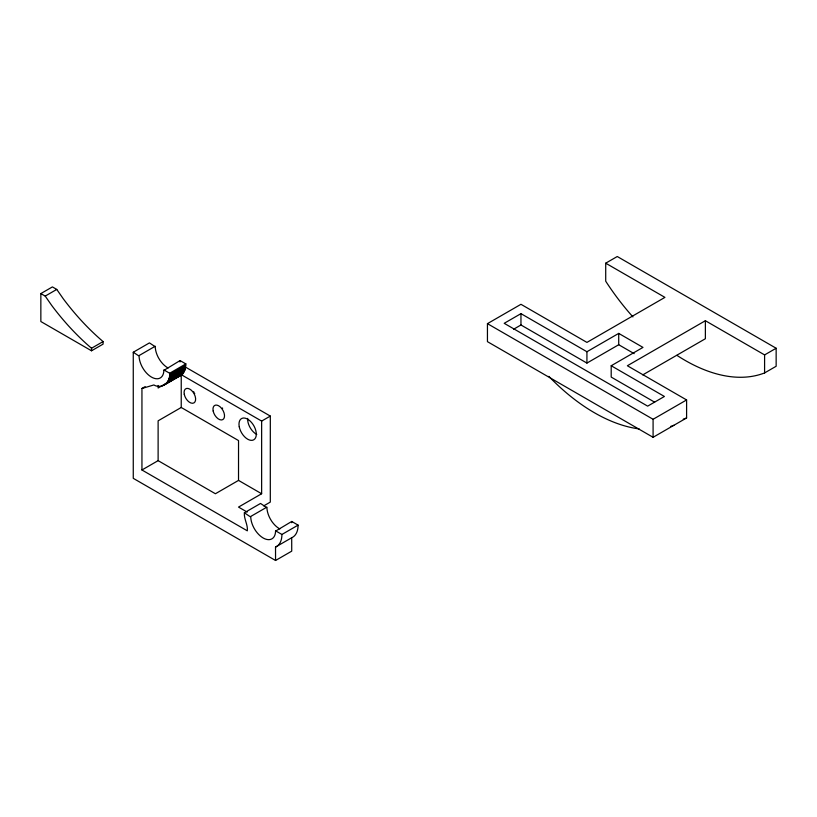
<?xml version="1.0" encoding="UTF-8"?>
<svg xmlns="http://www.w3.org/2000/svg" width="817" height="817" viewBox="0 0 817 817"><rect width="100%" height="100%" fill="white"/><g stroke="black" fill="none" stroke-linecap="round" stroke-linejoin="round"><path stroke-width="1.23" d="M40.85 293.579L40.85 321.53L91.524 350.789L103.085 344.12L103.085 341.577A176.543 101.931 60 0 1 63.297 298.818L56.761 289.422L52.4 286.91L40.85 293.579L45.201 296.091L51.747 305.487A176.543 101.931 60 0 0 91.524 348.246L91.524 350.789M168.047 367.977A17.566 10.141 60 0 1 158.58 357.979L158.038 356.968A17.566 10.141 60 0 1 155.23 346.714L149.44 342.895L133.263 352.239L133.263 478.333L275.554 560.482L291.73 551.148L291.7 537.739A26.552 15.329 60 0 0 298.093 525.127L291.73 521.46L275.564 531.132A17.566 10.141 60 0 1 263.666 538.26L262.86 537.8A17.566 10.141 60 0 1 256.007 531.244L255.353 530.315A17.566 10.141 60 0 1 250.737 517.069L244.365 512.79L260.541 503.446L266.914 507.735A17.566 10.141 60 0 0 271.53 520.97L272.184 521.91A17.566 10.141 60 0 0 279.036 528.466L279.853 528.926M244.365 512.79C243.844 519.101 248.021 524.616 247.326 530.836L141.944 469.989L158.12 460.645L158.12 420.816L181.231 407.479L181.231 374.656L261.644 421.082L270.315 416.078L270.304 502.087L263.728 505.876M158.12 385.471L158.12 388.004L182.773 373.818L184.877 370.111L185.837 363.912L180.057 360.573L163.88 370.387A17.566 10.141 60 0 1 155.843 378.7A17.566 10.141 60 0 1 142.403 367.323L141.862 366.312A17.566 10.141 60 0 1 139.053 356.059L133.263 352.239M180.057 360.573L180.057 361.043A17.566 10.141 60 0 1 180.006 361.941M158.12 460.645L215.412 493.744L238.523 480.396L238.533 440.567L181.231 407.479M247.214 512.096L238.523 507.081L261.634 493.744L261.644 421.082M605.714 263.186L664.926 297.378L586.933 342.405L520.96 304.302L487.443 323.655L487.443 341.659L653.089 437.299L686.597 417.957L686.607 399.942L627.374 365.75L705.377 320.724L764.6 354.915L776.15 348.246L617.264 256.518L605.714 263.186L605.714 281.201A174.909 100.981 60 0 0 632.92 316.904M513.627 329.22L520.96 324.982L520.96 313.646L586.933 351.739L618.714 333.397L642.979 347.409L611.198 365.75L611.198 377.086L654.631 402.168M634.155 353.649L618.714 344.733L586.923 363.085L586.933 351.739M618.714 344.733L618.714 333.397M653.089 437.299L653.089 419.284L686.607 399.942M705.377 320.724L705.377 338.738L642.754 374.891M676.946 355.364A174.909 100.981 60 0 0 764.589 372.93L764.6 354.915M776.15 348.246L776.15 366.261L764.589 372.93M141.944 469.989L141.944 388.483L153.841 384.96C161.889 389.668 170.957 381.917 169.66 373.257L185.837 363.912M177.749 376.719L182.773 373.818M45.201 296.091L56.761 289.422M91.524 348.246L103.085 341.577M139.053 355.579L155.23 346.234M141.944 388.483L145.181 386.615M169.619 374.615L185.796 365.27M169.507 375.912L185.684 366.567M169.313 377.158L185.49 367.813M169.037 378.342L185.214 368.998M168.7 379.456L184.877 370.111M168.271 380.497L184.458 371.163M167.781 381.468L183.958 372.123M167.219 382.356L183.396 373.012M162.542 385.818L182.079 374.533M163.461 385.481L181.323 375.166M520.96 313.646L504.201 323.318L647.656 406.141L664.405 396.47L611.198 365.75M250.727 516.456L266.904 507.122M275.554 560.482L275.523 547.084A26.552 15.329 60 0 0 281.916 534.471L298.093 525.127M275.523 547.084L291.7 537.739M520.96 324.982L586.923 363.085M487.443 323.655L653.089 419.284M184.53 366.547L270.315 416.078M163.88 369.917L169.66 373.257M238.523 480.396L261.634 493.744M275.554 530.795L281.916 534.471M291.73 521.46L291.74 521.787A17.566 10.141 60 0 1 291.689 522.696M673.882 425.289A174.93 100.981 60 0 1 670.532 426.484M639.149 428.915A174.93 100.981 60 0 1 548.83 376.361M686.597 417.957A174.909 100.981 60 0 1 683.247 419.152M194.722 393.641A8.17 4.718 60 0 1 194.446 393.181M193.956 392.242A8.17 4.718 60 0 1 193.731 391.752M222.622 408.439A8.17 4.718 60 0 1 222.418 407.949M256.763 434.44A12.255 7.077 60 0 1 247.663 418.416M213.166 411.012A8.17 4.718 60 0 0 222.827 419.591A8.17 4.718 60 0 0 220.243 406.927A8.17 4.718 60 0 0 213.166 411.012M184.274 394.335A8.17 4.718 60 0 0 193.946 402.904A8.17 4.718 60 0 0 191.352 390.25A8.17 4.718 60 0 0 184.274 394.335M239.248 426.811A12.255 7.077 60 0 0 253.689 439.842A12.255 7.077 60 0 0 249.992 420.908A12.255 7.077 60 0 0 239.248 426.811"/></g></svg>
